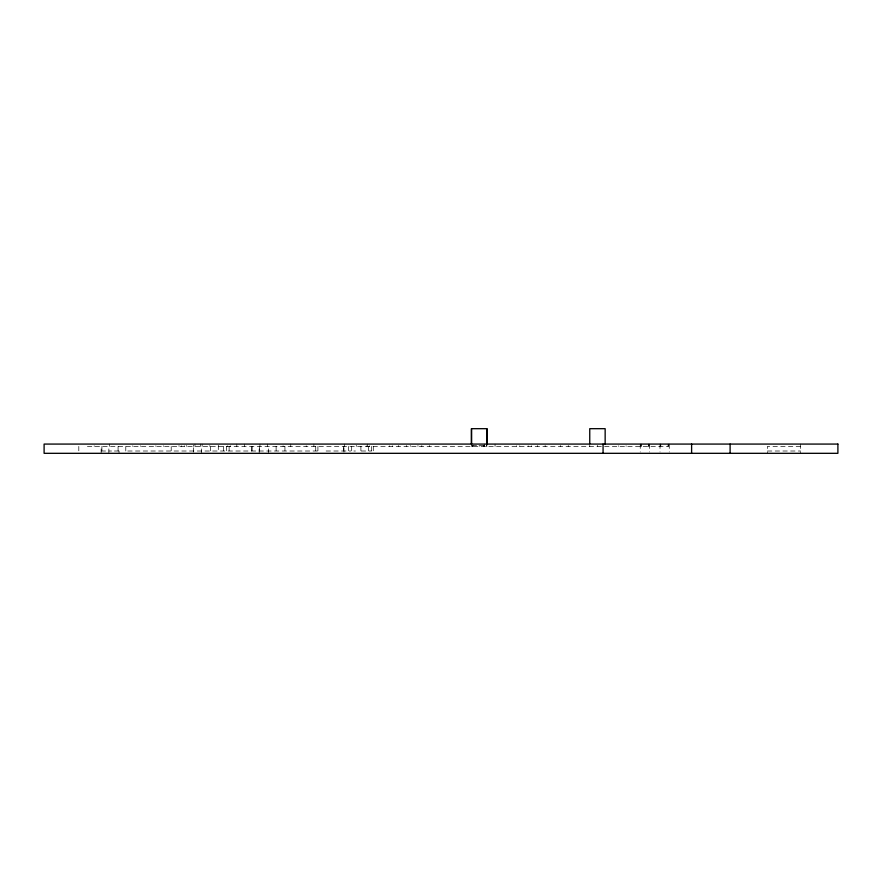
<?xml version="1.0" encoding="UTF-8"?>
<svg xmlns="http://www.w3.org/2000/svg" width="882" height="882" viewBox="0 0 882 882"><rect width="100%" height="100%" fill="white"/><g stroke="black" fill="none" stroke-linecap="round" stroke-linejoin="round"><path stroke-width="0.66" stroke-dasharray="4.41 3.31" d="M101.154 453.315L101.154 446.391M251.469 451.011L251.469 446.391M343.969 452.168L343.969 446.391M589.749 446.391L589.749 445.234M125.784 451.011L125.795 446.391M218.295 445.234L218.295 451.011M259.176 453.315L259.176 446.391M108.861 453.315L108.872 446.391M276.11 446.391L276.11 452.168M193.654 452.168L193.654 445.619M472.19 445.619L486.886 445.619M800.558 446.391L767.45 446.391L767.45 453.315M101.154 451.011L111.573 451.011M114.395 451.011L121.451 451.011M127.769 451.011L318.876 451.011M326.097 451.011L350.804 451.011M353.847 451.011L355.435 451.011M361.245 451.011L371.554 451.011M767.45 451.011L800.558 451.011M193.665 446.391L193.654 445.234M201.383 453.315L201.361 446.391M368.599 446.391L368.61 452.168M268.415 453.315L268.404 446.391M800.558 444.076L800.558 453.315M669.262 444.076L669.262 452.003M668.501 444.076L668.501 446.391L86.502 446.391L86.502 445.807M668.049 444.076L668.049 446.391M660.794 444.076L660.794 446.391M660.364 444.076L660.364 446.391M660.023 444.076L660.023 452.003M649.483 444.076L649.483 452.003M648.876 444.076L648.876 446.391M648.711 444.076L648.711 446.391M641.17 444.076L641.17 446.391M641.016 444.076L641.016 446.391M640.244 444.076L640.244 452.003M626.088 445.807L626.088 446.391M618.381 445.807L618.381 446.391M597.445 445.377L597.445 446.391M568.273 445.52L568.273 446.391M560.577 445.52L560.577 446.391M545.142 445.52L545.142 446.391M537.447 445.52L537.447 446.391M531.328 445.807L531.328 446.391M528.142 445.807L528.142 446.391M519.763 445.807L519.763 446.391M516.576 445.807L516.576 446.391M495.045 444.076L495.045 446.391M486.886 445.234L486.886 446.391M486.599 444.076L486.599 446.391M484.416 444.076L484.416 446.391M483.479 445.619L483.479 446.391M479.18 445.377L479.18 446.391M472.928 445.432L472.928 446.391M472.19 445.432L472.19 446.391M471.484 445.234L471.484 446.391M429.523 445.52L429.523 446.391M421.817 445.52L421.817 446.391M417.958 445.52L417.958 446.391M410.262 445.52L410.262 446.391M406.393 445.52L406.393 446.391M398.697 445.52L398.697 446.391M392.578 445.807L392.578 446.391M389.392 445.807L389.392 446.391M373.284 446.391L373.284 451.011M371.554 446.391L371.554 453.315M369.448 445.807L369.448 446.391M367.507 444.076L367.507 446.391M366.262 445.807L366.262 446.391M360.903 446.391L360.903 451.011M356.295 445.377L356.295 446.391M351.686 446.391L351.686 451.011M348.456 446.391L348.456 453.315M344.586 444.076L344.586 446.391M343.55 446.391L343.55 451.011M317.917 446.391L317.917 451.011M315.734 446.391L315.734 453.315M313.893 444.076L313.893 446.391M306.197 445.807L306.197 446.391M290.762 444.076L290.762 446.391M284.941 446.391L284.941 451.011M283.067 445.807L283.067 446.391M267.643 444.076L267.643 446.391M259.936 444.076L259.936 446.391M259.407 446.391L259.407 451.011M252.208 446.391L252.087 453.315M244.512 444.076L244.512 446.391M236.817 444.076L236.817 446.391M230.698 445.807L230.698 446.391M229.122 446.391L229.122 453.315M227.512 445.807L227.512 446.391M226.575 446.391L226.575 451.011M223.344 446.391L223.344 451.011M210.6 446.391L210.6 453.315M209.828 445.52L209.828 446.391M202.132 444.076L202.132 446.391M200.423 444.076L200.423 446.391M194.977 444.076L194.977 446.391M186.697 445.52L186.697 446.391M184.448 445.807L184.448 446.391M181.262 445.807L181.262 446.391M179.002 445.52L179.002 446.391M171.196 446.391L171.196 451.011M163.578 445.807L163.578 446.391M155.882 445.807L155.882 446.391M140.447 445.807L140.447 446.391M132.752 445.807L132.752 446.391M119.037 451.011L119.037 453.315M118.078 446.391L118.078 451.011M109.622 444.076L109.622 446.391M101.904 446.391L101.904 451.011M94.198 445.807L94.198 446.391M78.807 446.391L78.807 451.011M472.543 446.391L472.543 445.432L472.532 446.391"/><path stroke-width="1.32" d="M486.886 444.076L486.886 428.685L471.484 428.685L471.484 444.076L471.484 428.685M605.151 444.076L605.151 428.685L589.749 428.685L589.749 443.668M730.109 444.076L730.109 453.315M691.609 444.076L691.609 453.315M603.067 444.076L603.067 453.315M486.886 428.685L486.886 444.319M837.9 444.076L44.1 444.076L44.1 453.315L837.9 453.315L837.9 444.076"/></g></svg>
